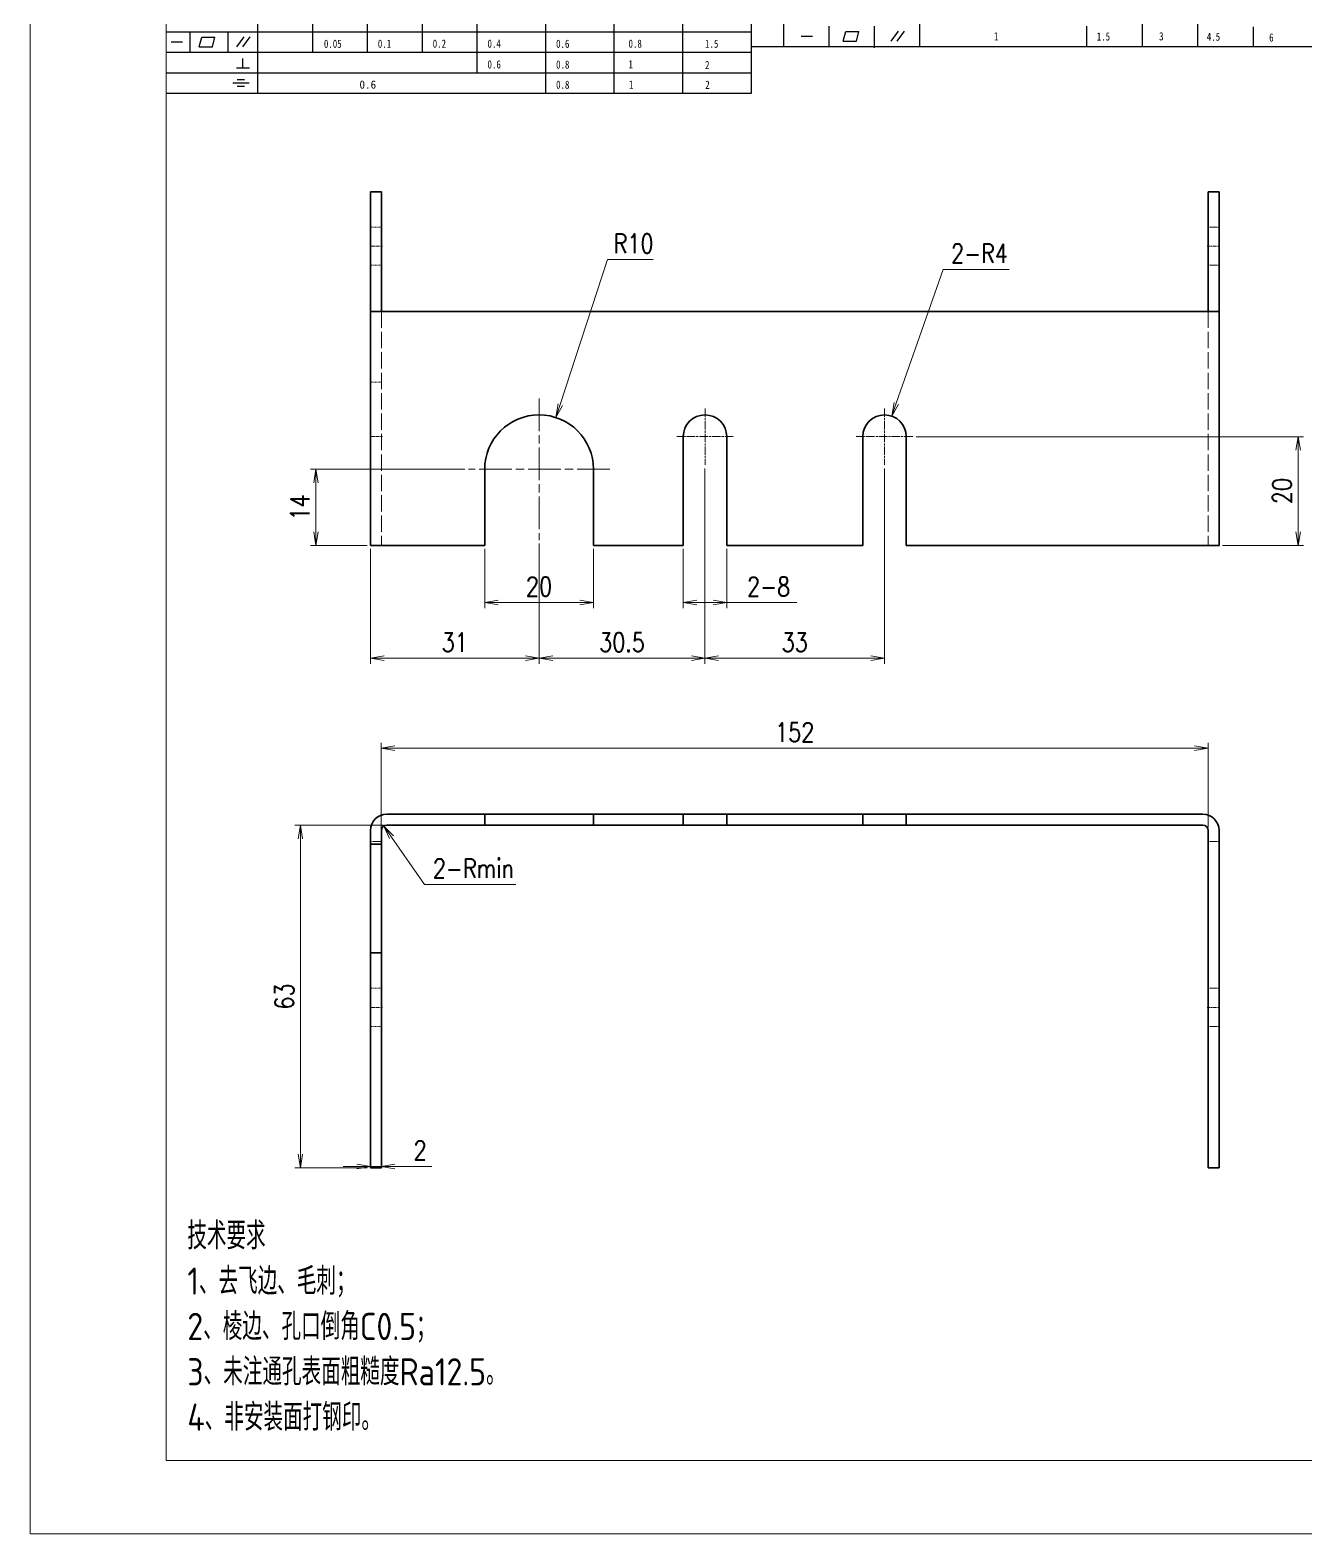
# Model space of a CAD drawing. Header units: inches. Extents: x 269 to 10986, y 1043 to 4337.
# Drawn here: x 1013.3 to 1247.9, y 1166.8 to 1443.2 of the extents above; entities that cross this region are included whole.
import ezdxf

# ---------------------------------------------------------------- set-up
doc = ezdxf.new("R2010")
doc.units = ezdxf.units.IN
doc.header["$MEASUREMENT"] = 0
doc.linetypes.add('AM_ISO02W050x2', pattern=[3.75, 3, -0.75])
doc.linetypes.add('AM_ISO08W050x2', pattern=[9, 6, -0.75, 1.5, -0.75])
for name, color, linetype, lineweight in [('中心线', 2, 'AM_ISO08W050x2', 18), ('图框', 7, 'Continuous', 18), ('标注线', 3, 'Continuous', 18), ('粗实线', 7, 'Continuous', 35), ('虚线', 1, 'AM_ISO02W050x2', 18)]:
    doc.layers.add(name, color=color, linetype=linetype, lineweight=lineweight)
doc.layers.add('图\\M+19E79\\M+195B6\\M+18E9A', color=7, linetype='Continuous')
doc.layers.add('打印', color=7, linetype='Continuous', lineweight=15, plot=False)
doc.layers.add('打印-禁用', color=7, linetype='Continuous', lineweight=15, plot=False)
doc.styles.add('DIM', font='romans.shx', dxfattribs={"width": 0.8, "bigfont": 'bigfont.shx'})
doc.styles.add('国标', font='simfang.ttf', dxfattribs={"width": 0.8})
doc.styles.add('机械长仿宋', font='gbenor.shx', dxfattribs={"height": 1, "bigfont": 'gbcbig.shx'})
doc.dimstyles.new('XR 1-1$0', dxfattribs={"dimtxt": 3.5, "dimasz": 2.5, "dimexe": 1, "dimexo": 0.625, "dimgap": 1.2, "dimtad": 1, "dimzin": 9, "dimdsep": 46, "dimtxsty": 'DIM', "dimblk": 'OPEN', "dimcen": 0, "dimclrd": 8, "dimclre": 8, "dimclrt": 2, "dimazin": 2, "dimtfac": 0.5, "dimtmove": 0, "dimatfit": 3, "dimldrblk": 'OPEN', "dimfxl": 0, "dimtolj": 2, "dimlwd": 18, "dimlwe": 18, "dimarcsym": 0})
doc.dimstyles.new('XR 1-1$4', dxfattribs={"dimtxt": 3.5, "dimasz": 2.5, "dimexe": 1, "dimexo": 0.625, "dimgap": 1.2, "dimtad": 1, "dimtoh": 1, "dimdsep": 46, "dimtxsty": 'DIM', "dimblk": 'OPEN', "dimcen": 0, "dimclrd": 8, "dimclre": 8, "dimclrt": 2, "dimazin": 2, "dimtfac": 0.5, "dimtofl": 0, "dimtmove": 0, "dimatfit": 3, "dimldrblk": 'OPEN', "dimfxl": 0, "dimtolj": 2, "dimlwd": 18, "dimlwe": 18, "dimarcsym": 0})

# ---------------------------------------------------------------- blocks, each defined once
blk = doc.blocks.new('GZDEH零件A3图框V01版')
at = {"layer": '图\\M+19E79\\M+195B6\\M+18E9A', "color": 9}
for p, q in [((2899.37, -1581.67), (2899.37, -1554.46)), ((2990.09, -1581.67), (2990.09, -1554.46)), ((2996.09, -1573.08), (2996.09, -1554.46)), ((2909.45, -1574.17), (2909.45, -1558.24)), ((2919.53, -1574.17), (2919.53, -1558.24)), ((2929.61, -1574.17), (2929.61, -1558.24)), ((2939.69, -1577.92), (2939.69, -1558.24)), ((2952.29, -1581.67), (2952.29, -1558.24)), ((2964.89, -1581.67), (2964.89, -1558.24)), ((2977.49, -1581.67), (2977.49, -1558.24)), ((3021.09, -1573.08), (3021.09, -1561.98)), ((3061.98, -1573.08), (3061.98, -1561.98)), ((3072.2, -1573.08), (3072.2, -1561.98)), ((3004.42, -1573.08), (3004.42, -1569.38)), ((3012.75, -1573.08), (3012.75, -1569.38)), ((3051.75, -1573.08), (3051.75, -1569.38)), ((3082.42, -1573.08), (3082.42, -1569.48)), ((2882.49, -1570.42), (2990.09, -1570.42)), ((2883.43, -1572.27), (2885.49, -1572.27)), ((2886.92, -1574.12), (2886.92, -1570.42)), ((2888.59, -1573.16), (2889.07, -1571.37)), ((2889.07, -1571.37), (2891.48, -1571.37)), ((2891, -1573.16), (2891.48, -1571.37)), ((2893.91, -1574.12), (2893.91, -1570.42)), ((2895.52, -1573.16), (2896.85, -1571.3)), ((2896.6, -1573.16), (2897.94, -1571.3)), ((2999.26, -1571.23), (3001.32, -1571.23)), ((3006.97, -1572.12), (3007.45, -1570.33)), ((3006.97, -1572.12), (3009.39, -1572.12)), ((3007.45, -1570.33), (3009.86, -1570.33)), ((3009.39, -1572.12), (3009.86, -1570.33)), ((3015.81, -1572.12), (3017.15, -1570.26)), ((3016.89, -1572.12), (3018.23, -1570.26)), ((2882.49, -1574.17), (2990.09, -1574.17)), ((2888.59, -1573.16), (2891, -1573.16)), ((2896.58, -1577.05), (2896.58, -1575.28)), ((2990.09, -1573.08), (3113.09, -1573.08)), ((3012.75, -1573.33), (3012.75, -1573.08)), ((2882.49, -1577.92), (2990.09, -1577.92)), ((2895.42, -1577.05), (2897.81, -1577.05)), ((2894.79, -1579.77), (2897.77, -1579.77)), ((2895.57, -1579.17), (2896.92, -1579.17)), ((2895.57, -1580.37), (2896.93, -1580.37)), ((2882.49, -1581.67), (2990.09, -1581.67))]:
    blk.add_line(p, q, dxfattribs=at)
at = {"layer": '图框', "linetype": 'Continuous'}
for p, q in [((2882.49, -1554.46), (2882.49, -1832.96)), ((2882.49, -1832.96), (3272.49, -1832.96))]:
    blk.add_line(p, q, dxfattribs=at)
at = {"layer": '打印-禁用', "linetype": 'Continuous'}
for p, q in [((2857.49, -1549.46), (2857.49, -1846.46)), ((2857.49, -1846.46), (3277.49, -1846.46))]:
    blk.add_line(p, q, dxfattribs=at)
at = {"layer": '图\\M+19E79\\M+195B6\\M+18E9A', "color": 9, "style": '国标', "width": 0.8}
for s, p in [('0.1', (2921.43, -1573.34)), ('0.2', (2931.51, -1573.33)), ('0.4', (2941.59, -1573.33)), ('0.6', (2954.19, -1573.35)), ('0.8', (2967.51, -1573.33)), ('1.5', (2981.58, -1573.34)), ('1', (3034.69, -1571.98)), ('1.5', (3053.59, -1572.01)), ('3', (3065.05, -1571.98)), ('4.5', (3073.82, -1572.05)), ('6', (3085.28, -1572.19)), ('0.6', (2941.59, -1577.14)), ('0.8', (2954.19, -1577.17)), ('1', (2967.51, -1577.12)), ('2', (2981.58, -1577.26)), ('0.8', (2954.19, -1580.87)), ('1', (2967.59, -1580.86)), ('2', (2981.62, -1580.89))]:
    blk.add_text(s, height=1.5, dxfattribs=at).set_placement(p)
at = {"layer": '图\\M+19E79\\M+195B6\\M+18E9A', "color": 9, "lineweight": 13, "style": '国标'}
blk.add_text('0.6', height=1.5, dxfattribs=at).set_placement((2918.05, -1580.85))
at = {"layer": '图\\M+19E79\\M+195B6\\M+18E9A', "color": 9, "insert": (2911.51, -1573.37), "char_height": 1.5, "width": 5.1982, "attachment_point": 7, "style": '国标'}
blk.add_mtext('0.05', dxfattribs=at)
blk = doc.blocks.new('DEH A3')
at = {"layer": '图框'}
blk.add_blockref('GZDEH零件A3图框V01版', (-2857.49, 1846.46), dxfattribs=at)
blk = doc.blocks.new('_Open')
at = {"color": 0, "linetype": 'ByBlock', "lineweight": -2}
for p, q in [((-1, 0.17), (0, 0)), ((-1, -0.17), (0, 0)), ((0, 0), (-1, 0))]:
    blk.add_line(p, q, dxfattribs=at)
blk = doc.blocks.new('*D873')
at = {"layer": 'Defpoints', "color": 0, "transparency": 16777216}
for p in [(1229.88, 1311.2), (1077.88, 1294.84), (1229.88, 1296.09)]:
    blk.add_point(p, dxfattribs=at)
at = {"layer": '标注线', "color": 8, "lineweight": 18, "transparency": 16777216}
for p, q in [((1077.88, 1295.47), (1077.88, 1312.2)), ((1080.38, 1311.2), (1227.38, 1311.2)), ((1229.88, 1296.72), (1229.88, 1312.2))]:
    blk.add_line(p, q, dxfattribs=at)
at = {"layer": '标注线', "color": 8, "lineweight": 18, "transparency": 16777216, "xscale": 2.5, "yscale": 2.5, "zscale": 2.5, "rotation": 180}
blk.add_blockref('_Open', (1077.88, 1311.2), dxfattribs=at)
at = {"layer": '标注线', "color": 8, "lineweight": 18, "transparency": 16777216, "xscale": 2.5, "yscale": 2.5, "zscale": 2.5}
blk.add_blockref('_Open', (1229.88, 1311.2), dxfattribs=at)
at = {"layer": '标注线', "color": 2, "transparency": 16777216, "insert": (1153.88, 1314.15), "char_height": 3.5, "attachment_point": 5, "style": 'DIM'}
blk.add_mtext('\\A2;152', dxfattribs=at)
blk = doc.blocks.new('*D874')
at = {"layer": 'Defpoints', "color": 0, "transparency": 16777216}
for p in [(1062.99, 1297.09), (1078.88, 1297.09), (1075.88, 1234.09)]:
    blk.add_point(p, dxfattribs=at)
at = {"layer": '标注线', "color": 8, "lineweight": 18, "transparency": 16777216}
for p, q in [((1078.26, 1297.09), (1061.99, 1297.09)), ((1062.99, 1236.59), (1062.99, 1294.59)), ((1075.26, 1234.09), (1061.99, 1234.09))]:
    blk.add_line(p, q, dxfattribs=at)
at = {"layer": '标注线', "color": 8, "lineweight": 18, "transparency": 16777216, "xscale": 2.5, "yscale": 2.5, "zscale": 2.5}
for p, rotation in [((1062.99, 1297.09), 90), ((1062.99, 1234.09), 270)]:
    blk.add_blockref('_Open', p, dxfattribs=dict(at, rotation=rotation))
at = {"layer": '标注线', "color": 2, "transparency": 16777216, "insert": (1060.04, 1265.59), "char_height": 3.5, "attachment_point": 5, "rotation": 90, "style": 'DIM'}
blk.add_mtext('\\A2;63', dxfattribs=at)
blk = doc.blocks.new('*D875')
at = {"layer": 'Defpoints', "color": 0, "transparency": 16777216}
for p in [(1078.31, 1296.91), (1078.88, 1296.09)]:
    blk.add_point(p, dxfattribs=at)
at = {"layer": '标注线', "color": 8, "lineweight": 18, "transparency": 16777216}
for p, q in [((1085.8, 1286.18), (1079.74, 1294.86)), ((1102.6, 1286.18), (1085.8, 1286.18))]:
    blk.add_line(p, q, dxfattribs=at)
at = {"layer": '标注线', "color": 8, "lineweight": 18, "transparency": 16777216, "xscale": 2.5, "yscale": 2.5, "zscale": 2.5, "rotation": 124.8830711067492}
blk.add_blockref('_Open', (1078.31, 1296.91), dxfattribs=at)
at = {"layer": '标注线', "color": 2, "transparency": 16777216, "insert": (1094.8, 1289.13), "char_height": 3.5, "attachment_point": 5, "style": 'DIM'}
blk.add_mtext('\\A2;2-Rmin', dxfattribs=at)
blk = doc.blocks.new('*D885')
at = {"layer": 'Defpoints', "color": 0, "transparency": 16777216}
for p in [(1106.88, 1349.47), (1075.88, 1348.47), (1075.88, 1327.74)]:
    blk.add_point(p, dxfattribs=at)
at = {"layer": '标注线', "color": 8, "lineweight": 18, "transparency": 16777216}
for p, q in [((1106.88, 1348.85), (1106.88, 1326.74)), ((1075.88, 1347.85), (1075.88, 1326.74)), ((1104.38, 1327.74), (1078.38, 1327.74))]:
    blk.add_line(p, q, dxfattribs=at)
at = {"layer": '标注线', "color": 8, "lineweight": 18, "transparency": 16777216, "xscale": 2.5, "yscale": 2.5, "zscale": 2.5, "rotation": 180}
blk.add_blockref('_Open', (1075.88, 1327.74), dxfattribs=at)
at = {"layer": '标注线', "color": 8, "lineweight": 18, "transparency": 16777216, "xscale": 2.5, "yscale": 2.5, "zscale": 2.5}
blk.add_blockref('_Open', (1106.88, 1327.74), dxfattribs=at)
at = {"layer": '标注线', "color": 2, "transparency": 16777216, "insert": (1091.38, 1330.69), "char_height": 3.5, "attachment_point": 5, "style": 'DIM'}
blk.add_mtext('\\A2;31', dxfattribs=at)
blk = doc.blocks.new('*D886')
at = {"layer": 'Defpoints', "color": 0, "transparency": 16777216}
for p in [(1137.38, 1363.27), (1106.88, 1349.47), (1106.88, 1327.74)]:
    blk.add_point(p, dxfattribs=at)
at = {"layer": '标注线', "color": 8, "lineweight": 18, "transparency": 16777216}
for p, q in [((1137.38, 1362.65), (1137.38, 1326.74)), ((1106.88, 1348.85), (1106.88, 1326.74)), ((1134.88, 1327.74), (1109.38, 1327.74))]:
    blk.add_line(p, q, dxfattribs=at)
at = {"layer": '标注线', "color": 8, "lineweight": 18, "transparency": 16777216, "xscale": 2.5, "yscale": 2.5, "zscale": 2.5, "rotation": 180}
blk.add_blockref('_Open', (1106.88, 1327.74), dxfattribs=at)
at = {"layer": '标注线', "color": 8, "lineweight": 18, "transparency": 16777216, "xscale": 2.5, "yscale": 2.5, "zscale": 2.5}
blk.add_blockref('_Open', (1137.38, 1327.74), dxfattribs=at)
at = {"layer": '标注线', "color": 2, "transparency": 16777216, "insert": (1122.13, 1330.69), "char_height": 3.5, "attachment_point": 5, "style": 'DIM'}
blk.add_mtext('\\A2;30.5', dxfattribs=at)
blk = doc.blocks.new('*D887')
at = {"layer": 'Defpoints', "color": 0, "transparency": 16777216}
for p in [(1137.38, 1362.65), (1170.38, 1363.27), (1137.38, 1327.74)]:
    blk.add_point(p, dxfattribs=at)
at = {"layer": '标注线', "color": 8, "lineweight": 18, "transparency": 16777216}
for p, q in [((1170.38, 1362.65), (1170.38, 1326.74)), ((1137.38, 1362.02), (1137.38, 1326.74)), ((1167.88, 1327.74), (1139.88, 1327.74))]:
    blk.add_line(p, q, dxfattribs=at)
at = {"layer": '标注线', "color": 8, "lineweight": 18, "transparency": 16777216, "xscale": 2.5, "yscale": 2.5, "zscale": 2.5, "rotation": 180}
blk.add_blockref('_Open', (1137.38, 1327.74), dxfattribs=at)
at = {"layer": '标注线', "color": 8, "lineweight": 18, "transparency": 16777216, "xscale": 2.5, "yscale": 2.5, "zscale": 2.5}
blk.add_blockref('_Open', (1170.38, 1327.74), dxfattribs=at)
at = {"layer": '标注线', "color": 2, "transparency": 16777216, "insert": (1153.88, 1330.69), "char_height": 3.5, "attachment_point": 5, "style": 'DIM'}
blk.add_mtext('\\A2;33', dxfattribs=at)
blk = doc.blocks.new('*D888')
at = {"layer": 'Defpoints', "color": 0, "transparency": 16777216}
for p in [(1133.38, 1348.47), (1141.38, 1348.47), (1141.38, 1337.98)]:
    blk.add_point(p, dxfattribs=at)
at = {"layer": '标注线', "color": 8, "lineweight": 18, "transparency": 16777216}
for p, q in [((1133.38, 1347.85), (1133.38, 1336.98)), ((1141.38, 1347.85), (1141.38, 1336.98)), ((1135.88, 1337.98), (1138.88, 1337.98)), ((1141.38, 1337.98), (1154.28, 1337.98))]:
    blk.add_line(p, q, dxfattribs=at)
at = {"layer": '标注线', "color": 8, "lineweight": 18, "transparency": 16777216, "xscale": 2.5, "yscale": 2.5, "zscale": 2.5, "rotation": 180}
blk.add_blockref('_Open', (1133.38, 1337.98), dxfattribs=at)
at = {"layer": '标注线', "color": 8, "lineweight": 18, "transparency": 16777216, "xscale": 2.5, "yscale": 2.5, "zscale": 2.5}
blk.add_blockref('_Open', (1141.38, 1337.98), dxfattribs=at)
at = {"layer": '标注线', "color": 2, "transparency": 16777216, "insert": (1149.08, 1340.93), "char_height": 3.5, "attachment_point": 5, "style": 'DIM'}
blk.add_mtext('\\A2;{\\Fromans,bigfont|c134;2-}8', dxfattribs=at)
blk = doc.blocks.new('*D889')
at = {"layer": 'Defpoints', "color": 0, "transparency": 16777216}
for p in [(1096.88, 1348.47), (1116.88, 1348.47), (1116.88, 1337.98)]:
    blk.add_point(p, dxfattribs=at)
at = {"layer": '标注线', "color": 8, "lineweight": 18, "transparency": 16777216}
for p, q in [((1096.88, 1347.85), (1096.88, 1336.98)), ((1116.88, 1347.85), (1116.88, 1336.98)), ((1099.38, 1337.98), (1114.38, 1337.98))]:
    blk.add_line(p, q, dxfattribs=at)
at = {"layer": '标注线', "color": 8, "lineweight": 18, "transparency": 16777216, "xscale": 2.5, "yscale": 2.5, "zscale": 2.5, "rotation": 180}
blk.add_blockref('_Open', (1096.88, 1337.98), dxfattribs=at)
at = {"layer": '标注线', "color": 8, "lineweight": 18, "transparency": 16777216, "xscale": 2.5, "yscale": 2.5, "zscale": 2.5}
blk.add_blockref('_Open', (1116.88, 1337.98), dxfattribs=at)
at = {"layer": '标注线', "color": 2, "transparency": 16777216, "insert": (1106.88, 1340.93), "char_height": 3.5, "attachment_point": 5, "style": 'DIM'}
blk.add_mtext('\\A2;20', dxfattribs=at)
blk = doc.blocks.new('*D890')
at = {"layer": 'Defpoints', "color": 0, "transparency": 16777216}
for p in [(1065.87, 1362.47), (1093.88, 1362.47), (1075.88, 1348.47)]:
    blk.add_point(p, dxfattribs=at)
at = {"layer": '标注线', "color": 8, "lineweight": 18, "transparency": 16777216}
for p, q in [((1093.26, 1362.47), (1064.87, 1362.47)), ((1065.87, 1350.97), (1065.87, 1359.97)), ((1075.26, 1348.47), (1064.87, 1348.47))]:
    blk.add_line(p, q, dxfattribs=at)
at = {"layer": '标注线', "color": 8, "lineweight": 18, "transparency": 16777216, "xscale": 2.5, "yscale": 2.5, "zscale": 2.5}
for p, rotation in [((1065.87, 1362.47), 90), ((1065.87, 1348.47), 270)]:
    blk.add_blockref('_Open', p, dxfattribs=dict(at, rotation=rotation))
at = {"layer": '标注线', "color": 2, "transparency": 16777216, "insert": (1062.92, 1355.47), "char_height": 3.5, "attachment_point": 5, "rotation": 90, "style": 'DIM'}
blk.add_mtext('\\A2;14', dxfattribs=at)
blk = doc.blocks.new('*D891')
at = {"layer": 'Defpoints', "color": 0, "transparency": 16777216}
for p in [(1175.58, 1368.47), (1246.41, 1368.47), (1231.88, 1348.47)]:
    blk.add_point(p, dxfattribs=at)
at = {"layer": '标注线', "color": 8, "lineweight": 18, "transparency": 16777216}
for p, q in [((1176.21, 1368.47), (1247.41, 1368.47)), ((1246.41, 1350.97), (1246.41, 1365.97)), ((1232.51, 1348.47), (1247.41, 1348.47))]:
    blk.add_line(p, q, dxfattribs=at)
at = {"layer": '标注线', "color": 8, "lineweight": 18, "transparency": 16777216, "xscale": 2.5, "yscale": 2.5, "zscale": 2.5}
for p, rotation in [((1246.41, 1368.47), 90), ((1246.41, 1348.47), 270)]:
    blk.add_blockref('_Open', p, dxfattribs=dict(at, rotation=rotation))
at = {"layer": '标注线', "color": 2, "transparency": 16777216, "insert": (1243.46, 1358.47), "char_height": 3.5, "attachment_point": 5, "rotation": 90, "style": 'DIM'}
blk.add_mtext('\\A2;20', dxfattribs=at)
blk = doc.blocks.new('*D893')
at = {"layer": 'Defpoints', "color": 0, "transparency": 16777216}
for p in [(1171.71, 1372.25), (1170.38, 1368.47)]:
    blk.add_point(p, dxfattribs=at)
at = {"layer": '标注线', "color": 8, "lineweight": 18, "transparency": 16777216}
for p, q in [((1181.18, 1399.2), (1172.54, 1374.6)), ((1193.31, 1399.2), (1181.18, 1399.2))]:
    blk.add_line(p, q, dxfattribs=at)
at = {"layer": '标注线', "color": 8, "lineweight": 18, "transparency": 16777216, "xscale": 2.5, "yscale": 2.5, "zscale": 2.5, "rotation": 250.6494835127627}
blk.add_blockref('_Open', (1171.71, 1372.25), dxfattribs=at)
at = {"layer": '标注线', "color": 2, "transparency": 16777216, "insert": (1187.84, 1402.15), "char_height": 3.5, "attachment_point": 5, "style": 'DIM'}
blk.add_mtext('\\A2;{\\Fromans,bigfont|c134;2-}R4', dxfattribs=at)
blk = doc.blocks.new('*D894')
at = {"layer": 'Defpoints', "color": 0, "transparency": 16777216}
for p in [(1109.99, 1371.98), (1106.88, 1362.47)]:
    blk.add_point(p, dxfattribs=at)
at = {"layer": '标注线', "color": 8, "lineweight": 18, "transparency": 16777216}
for p, q in [((1119.46, 1401.02), (1110.76, 1374.36)), ((1127.86, 1401.02), (1119.46, 1401.02))]:
    blk.add_line(p, q, dxfattribs=at)
at = {"layer": '标注线', "color": 8, "lineweight": 18, "transparency": 16777216, "xscale": 2.5, "yscale": 2.5, "zscale": 2.5, "rotation": 251.9314285803952}
blk.add_blockref('_Open', (1109.99, 1371.98), dxfattribs=at)
at = {"layer": '标注线', "color": 2, "transparency": 16777216, "insert": (1124.26, 1403.97), "char_height": 3.5, "attachment_point": 5, "style": 'DIM'}
blk.add_mtext('\\A2;R10', dxfattribs=at)
blk = doc.blocks.new('*D1265')
at = {"color": 8, "lineweight": 18, "transparency": 16777216}
for p, q in [((1073.38, 1234.35), (1070.88, 1234.35)), ((1075.88, 1234.72), (1075.88, 1235.35)), ((1075.88, 1234.35), (1077.88, 1234.35)), ((1077.88, 1234.72), (1077.88, 1235.35)), ((1080.38, 1234.35), (1087.15, 1234.35))]:
    blk.add_line(p, q, dxfattribs=at)
at = {"layer": 'Defpoints', "color": 0, "transparency": 16777216}
for p in [(1075.88, 1234.09), (1077.88, 1234.35), (1077.88, 1234.09)]:
    blk.add_point(p, dxfattribs=at)
at = {"color": 8, "lineweight": 18, "transparency": 16777216, "xscale": 2.5, "yscale": 2.5, "zscale": 2.5}
blk.add_blockref('_Open', (1075.88, 1234.35), dxfattribs=at)
at = {"color": 8, "lineweight": 18, "transparency": 16777216, "xscale": 2.5, "yscale": 2.5, "zscale": 2.5, "rotation": 180}
blk.add_blockref('_Open', (1077.88, 1234.35), dxfattribs=at)
at = {"color": 2, "transparency": 16777216, "insert": (1085.02, 1237.3), "char_height": 3.5, "attachment_point": 5, "style": 'DIM'}
blk.add_mtext('\\A2;2', dxfattribs=at)

msp = doc.modelspace()

# ---------------------------------------------------------------- linework, layer by layer
at = {"layer": '中心线', "ltscale": 0.060015}
for p, q in [((1078.085, 1403.472), (1075.684, 1403.472)), ((1078.085, 1368.472), (1075.684, 1368.472)), ((1078.085, 1263.594), (1075.684, 1263.594))]:
    msp.add_line(p, q, dxfattribs=at)
at = {"layer": '中心线', "ltscale": 0.06}
for p, q in [((1229.685, 1403.472), (1232.085, 1403.472)), ((1229.685, 1263.594), (1232.085, 1263.594))]:
    msp.add_line(p, q, dxfattribs=at)
at = {"layer": '中心线'}
for p, q in [((1106.885, 1375.472), (1106.885, 1349.472)), ((1119.885, 1362.472), (1093.885, 1362.472))]:
    msp.add_line(p, q, dxfattribs=at)
at = {"layer": '中心线', "ltscale": 0.26}
for p, q in [((1137.385, 1373.672), (1137.385, 1363.272)), ((1170.385, 1373.672), (1170.385, 1363.272)), ((1142.585, 1368.472), (1132.185, 1368.472)), ((1175.585, 1368.472), (1165.185, 1368.472))]:
    msp.add_line(p, q, dxfattribs=at)
at = {"layer": '打印'}
msp.add_lwpolyline([(1013.305, 1463.819), (1433.305, 1463.819), (1433.305, 1166.819), (1013.305, 1166.819)], close=True, dxfattribs=at)
at = {"layer": '粗实线', "ltscale": 0.05}
for p, q in [((1077.885, 1413.472), (1075.885, 1413.472)), ((1231.885, 1413.472), (1229.885, 1413.472)), ((1096.885, 1297.094), (1096.885, 1299.094)), ((1116.885, 1297.094), (1116.885, 1299.094)), ((1133.385, 1297.094), (1133.385, 1299.094)), ((1141.385, 1297.094), (1141.385, 1299.094)), ((1166.385, 1297.094), (1166.385, 1299.094)), ((1174.385, 1297.094), (1174.385, 1299.094)), ((1075.885, 1293.594), (1077.885, 1293.594)), ((1075.885, 1273.594), (1077.885, 1273.594)), ((1075.885, 1234.094), (1077.885, 1234.094)), ((1229.885, 1234.094), (1231.885, 1234.094))]:
    msp.add_line(p, q, dxfattribs=at)
at = {"layer": '粗实线'}
for p, q in [((1075.885, 1413.472), (1075.885, 1391.472)), ((1077.885, 1413.472), (1077.885, 1391.472)), ((1229.885, 1413.472), (1229.885, 1391.472)), ((1231.885, 1413.472), (1231.885, 1391.472)), ((1075.885, 1348.472), (1075.885, 1391.472)), ((1078.885, 1391.472), (1228.885, 1391.472)), ((1231.885, 1391.472), (1231.885, 1348.472)), ((1133.385, 1368.472), (1133.385, 1348.472)), ((1141.385, 1348.472), (1141.385, 1368.472)), ((1166.385, 1368.472), (1166.385, 1348.472)), ((1174.385, 1348.472), (1174.385, 1368.472)), ((1166.385, 1348.472), (1141.385, 1348.472)), ((1228.885, 1348.472), (1174.385, 1348.472)), ((1116.885, 1299.094), (1096.885, 1299.094)), ((1166.385, 1299.094), (1141.385, 1299.094)), ((1228.885, 1299.094), (1174.385, 1299.094)), ((1096.885, 1297.094), (1116.885, 1297.094)), ((1141.385, 1297.094), (1166.385, 1297.094)), ((1174.385, 1297.094), (1228.885, 1297.094)), ((1075.885, 1293.594), (1075.885, 1273.594)), ((1077.885, 1273.594), (1077.885, 1293.594)), ((1229.885, 1234.094), (1229.885, 1296.094)), ((1231.885, 1296.094), (1231.885, 1234.094)), ((1075.885, 1273.594), (1075.885, 1234.094)), ((1077.885, 1234.094), (1077.885, 1273.594))]:
    msp.add_line(p, q, dxfattribs=at)
at = {"layer": '粗实线', "ltscale": 0.075}
for p, q in [((1078.885, 1391.472), (1075.885, 1391.472)), ((1231.885, 1391.472), (1228.885, 1391.472)), ((1078.885, 1348.472), (1075.885, 1348.472)), ((1228.885, 1348.472), (1231.885, 1348.472))]:
    msp.add_line(p, q, dxfattribs=at)
at = {"layer": '粗实线', "ltscale": 0.35}
for p, q in [((1096.885, 1348.472), (1096.885, 1362.472)), ((1116.885, 1362.472), (1116.885, 1348.472))]:
    msp.add_line(p, q, dxfattribs=at)
at = {"layer": '粗实线', "ltscale": 0.45}
for p, q in [((1096.885, 1348.472), (1078.885, 1348.472)), ((1096.885, 1299.094), (1078.885, 1299.094)), ((1078.885, 1297.094), (1096.885, 1297.094))]:
    msp.add_line(p, q, dxfattribs=at)
at = {"layer": '粗实线', "ltscale": 0.4125}
for p, q in [((1133.385, 1348.472), (1116.885, 1348.472)), ((1133.385, 1299.094), (1116.885, 1299.094)), ((1116.885, 1297.094), (1133.385, 1297.094))]:
    msp.add_line(p, q, dxfattribs=at)
at = {"layer": '粗实线', "ltscale": 0.2}
for p, q in [((1133.385, 1299.094), (1141.385, 1299.094)), ((1166.385, 1299.094), (1174.385, 1299.094)), ((1133.385, 1297.094), (1141.385, 1297.094)), ((1166.385, 1297.094), (1174.385, 1297.094))]:
    msp.add_line(p, q, dxfattribs=at)
at = {"layer": '粗实线', "ltscale": 0.0625}
for p, q in [((1075.885, 1296.094), (1075.885, 1293.594)), ((1077.885, 1293.594), (1077.885, 1296.094))]:
    msp.add_line(p, q, dxfattribs=at)
at = {"layer": '粗实线'}
for centre, radius, start, end in [((1106.885, 1362.472), 10, 0, 180), ((1137.385, 1368.472), 4, 0, 180), ((1170.385, 1368.472), 4, 0, 180), ((1078.885, 1296.094), 3, 90, 180), ((1228.885, 1296.094), 3, 0, 90), ((1078.885, 1296.094), 1, 90, 180), ((1228.885, 1296.094), 1, 0, 90)]:
    msp.add_arc(centre, radius, start, end, dxfattribs=at)
at = {"layer": '虚线', "ltscale": 0.05}
for p, q in [((1077.885, 1406.972), (1075.885, 1406.972)), ((1229.885, 1406.972), (1231.885, 1406.972)), ((1077.885, 1399.972), (1075.885, 1399.972)), ((1229.885, 1399.972), (1231.885, 1399.972)), ((1077.885, 1378.472), (1075.885, 1378.472)), ((1075.885, 1294.094), (1077.885, 1294.094)), ((1229.885, 1294.094), (1231.885, 1294.094)), ((1077.885, 1267.094), (1075.885, 1267.094)), ((1229.885, 1267.094), (1231.885, 1267.094)), ((1077.885, 1260.094), (1075.885, 1260.094)), ((1229.885, 1260.094), (1231.885, 1260.094))]:
    msp.add_line(p, q, dxfattribs=at)
at = {"layer": '虚线'}
for p, q in [((1077.885, 1391.472), (1077.885, 1348.472)), ((1229.885, 1391.472), (1229.885, 1348.472))]:
    msp.add_line(p, q, dxfattribs=at)

# ---------------------------------------------------------------- block references
at = {"layer": '图框'}
msp.add_blockref('DEH A3', (1013.305, 1166.819), dxfattribs=at)

# ---------------------------------------------------------------- texts
at = {"layer": '标注线', "color": 2, "insert": (1042.217, 1185.75), "char_height": 5, "width": 114.82461, "attachment_point": 7, "style": '机械长仿宋'}
msp.add_mtext('\\A2;技术要求\\P1、去飞边、毛刺；\\P2、棱边、孔口倒角C0.5；\\P3、未注通孔表面粗糙度Ra12.5。\\P4、非安装面打钢印。', dxfattribs=at)

# ---------------------------------------------------------------- dimensions: what is measured, and where the dimension line sits
dim = msp.add_linear_dim(base=(1077.885, 1234.347), p1=(1075.885, 1234.094), p2=(1077.885, 1234.094), dimstyle='XR 1-1$0', override={"dimarcsym": 1})
dim.commit()
dim.dimension.update_dxf_attribs({"geometry": '*D1265', "text_midpoint": (1085.018, 1237.297)})
at = {"layer": '标注线'}
dim = msp.add_radius_dim(center=(1106.885, 1362.472), mpoint=(1109.987, 1371.979), dimstyle='XR 1-1$4', dxfattribs=at)
dim.commit()
dim.dimension.update_dxf_attribs({"geometry": '*D894', "text_midpoint": (1124.262, 1401.022), "dimtype": 164})
dim = msp.add_radius_dim(center=(1170.385, 1368.472), mpoint=(1171.71, 1372.246), text='{\\Fromans,bigfont|c134;2-}<>', dimstyle='XR 1-1$4', dxfattribs=at)
dim.commit()
dim.dimension.update_dxf_attribs({"geometry": '*D893', "text_midpoint": (1187.843, 1399.202), "dimtype": 164})
for base, p1, p2, picture, middle in [((1246.412, 1368.472), (1231.885, 1348.472), (1175.585, 1368.472), '*D891', (1243.462, 1358.472)), ((1065.87, 1362.472), (1075.885, 1348.472), (1093.885, 1362.472), '*D890', (1062.92, 1355.472)), ((1062.986, 1297.094), (1075.885, 1234.094), (1078.885, 1297.094), '*D874', (1060.036, 1265.594))]:
    dim = msp.add_linear_dim(base=base, p1=p1, p2=p2, angle=90, dimstyle='XR 1-1$0', dxfattribs=at)
    dim.commit()
    dim.dimension.update_dxf_attribs({"geometry": picture, "text_midpoint": middle})
for base, p1, p2, picture, middle in [((1106.885, 1327.741), (1137.385, 1363.272), (1106.885, 1349.472), '*D886', (1122.135, 1330.691)), ((1137.385, 1327.741), (1170.385, 1363.272), (1137.385, 1362.647), '*D887', (1153.885, 1330.691)), ((1075.885, 1327.741), (1106.885, 1349.472), (1075.885, 1348.472), '*D885', (1091.385, 1330.691)), ((1116.885, 1337.979), (1096.885, 1348.472), (1116.885, 1348.472), '*D889', (1106.885, 1340.929)), ((1229.885, 1311.204), (1077.885, 1294.844), (1229.885, 1296.094), '*D873', (1153.885, 1314.154))]:
    dim = msp.add_linear_dim(base=base, p1=p1, p2=p2, dimstyle='XR 1-1$0', dxfattribs=at)
    dim.commit()
    dim.dimension.update_dxf_attribs({"geometry": picture, "text_midpoint": middle})
dim = msp.add_linear_dim(base=(1141.385, 1337.979), p1=(1133.385, 1348.472), p2=(1141.385, 1348.472), text='{\\Fromans,bigfont|c134;2-}<>', dimstyle='XR 1-1$0', dxfattribs=at)
dim.commit()
dim.dimension.update_dxf_attribs({"geometry": '*D888', "text_midpoint": (1149.085, 1340.929)})
dim = msp.add_radius_dim(center=(1078.885, 1296.094), mpoint=(1078.313, 1296.914), text='2-Rmin', dimstyle='XR 1-1$4', override={"dimtmove": 1}, dxfattribs=at)
dim.commit()
dim.dimension.update_dxf_attribs({"geometry": '*D875', "text_midpoint": (1085.797, 1286.179), "dimtype": 164})

doc.saveas('drawing.dxf')
